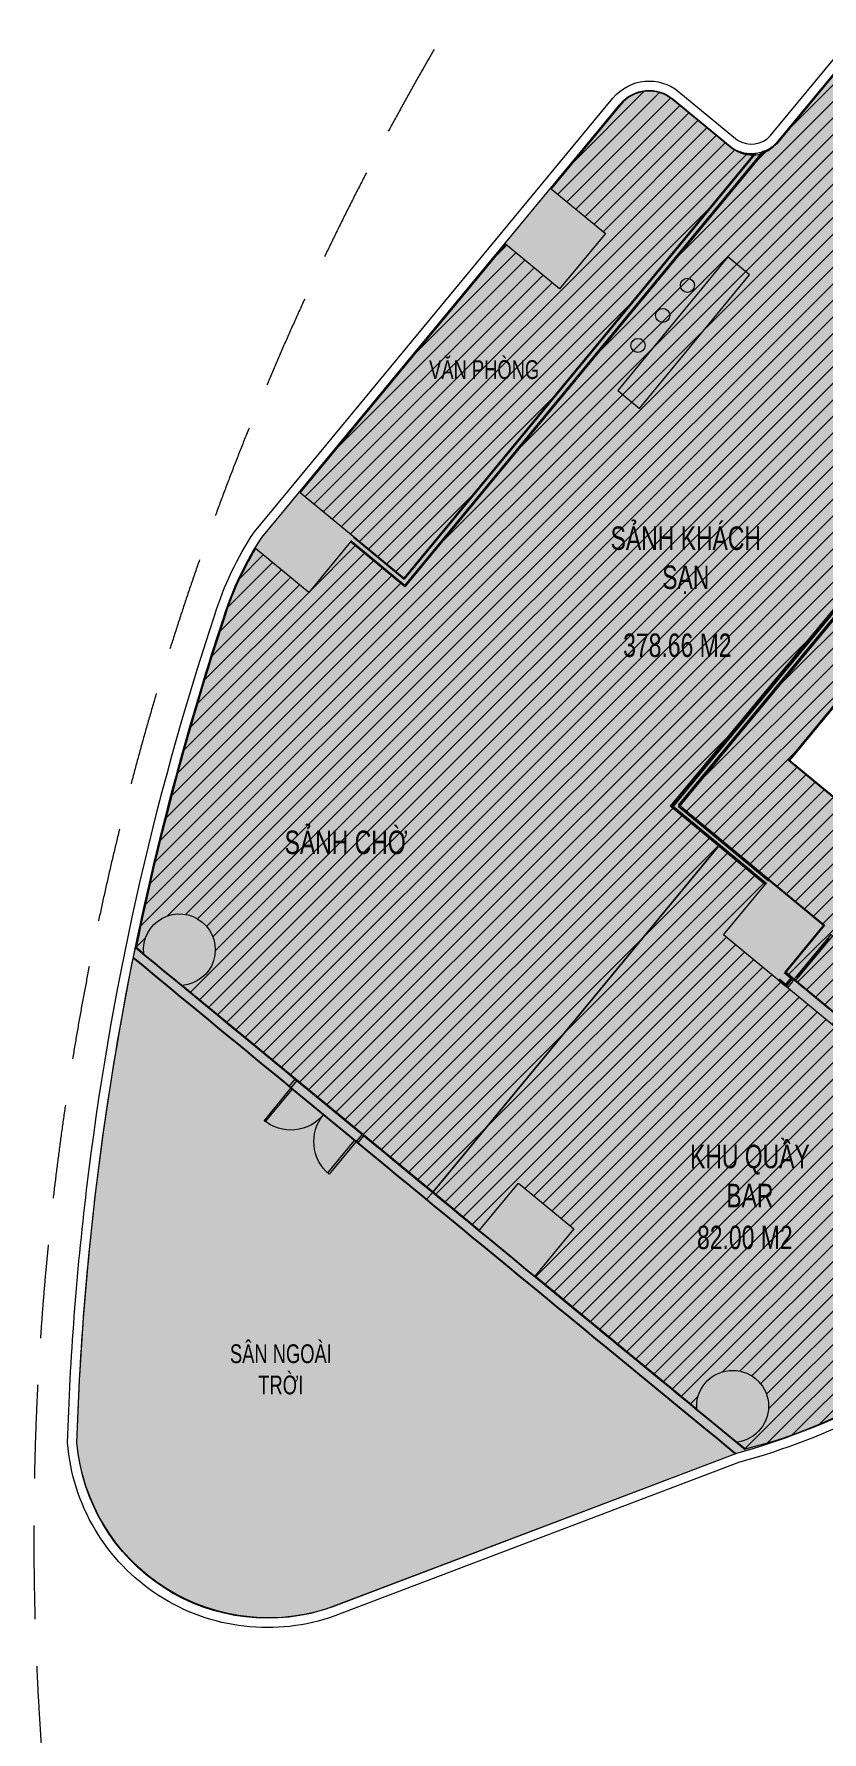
# Model space of a CAD drawing. Header units: millimetres. Extents: x -11451263 to 11578383104, y -507 to 1450429.
# Drawn here: x 12633543 to 12650349, y 1080763 to 1116989 of the extents above; entities that cross this region are included whole.
import ezdxf

# ---------------------------------------------------------------- set-up
doc = ezdxf.new("R2010")
doc.units = ezdxf.units.MM
doc.header["$MEASUREMENT"] = 0
for name, pattern in [('CONTINOUS', [0]), ('DASH2-1', [3, 2, -1]), ('HIDDEN', [0.375, 0.25, -0.125]), ('Xref_ST_MBDV Cot vach 30.7.2022$0$HIDDEN', [0.375, 0.25, -0.125])]:
    doc.linetypes.add(name, pattern=pattern)
doc.layers.get('0').update_dxf_attribs({"linetype": 'CONTINUOUS', "lineweight": 13})
doc.layers.get('Defpoints').update_dxf_attribs({"color": 5, "linetype": 'CONTINUOUS', "lineweight": 13})
doc.layers.add('A-FLOR-STRS', color=1, linetype='CONTINUOUS')
for name, color, linetype, lineweight in [('CUA', 37, 'CONTINUOUS', 13), ('DO DIEN TICH THONG THUY', 141, 'CONTINUOUS', 13), ('KT-Chu viet', 255, 'CONTINUOUS', 20), ('KT-Kich thuoc', 159, 'CONTINUOUS', 18), ('KT-Net cat', 1, 'CONTINUOUS', 40), ('KT-Net cua', 87, 'CONTINUOUS', 9), ('KT-Net to mau', 159, 'CONTINUOUS', 18), ('KT-Noi that', 39, 'CONTINUOUS', 9)]:
    doc.layers.add(name, color=color, linetype=linetype, lineweight=lineweight)
doc.styles.add('Xref_ST_MBDV Cot vach 30.7.2022$0$Arial', font='arial.ttf', dxfattribs={"width": 0.7})
pattern_1 = [(45, (0, 0), (-176.7766952966369, 176.7766952966369), [])]

# ---------------------------------------------------------------- blocks, each defined once
blk = doc.blocks.new('double door')
for points in [[(549901.1788338684, 384014.7847221401), (549001.1788338684, 384014.7847221401), (549001.1788338684, 383974.7847221401), (549901.1788338684, 383974.7847221401)], [(550101.1788338679, 384064.7847221419), (550101.1788338679, 384014.7847221419), (549901.1788338684, 384014.7847221401), (549901.1788338684, 384064.7847221401)], [(549901.1788338684, 382214.7847221401), (549001.1788338684, 382214.7847221401), (549001.1788338684, 382254.7847221401), (549901.1788338684, 382254.7847221401)], [(550101.1788338679, 382164.7847221401), (550101.1788338679, 382214.7847221401), (549901.1788338684, 382214.7847221401), (549901.1788338684, 382164.7847221401)]]:
    blk.add_lwpolyline(points, close=True)
at = {"color": 8}
for centre, start, end in [((549901.1788338684, 384014.7847221401), 180, 270), ((549901.1788338684, 382214.7847221401), 90, 180)]:
    blk.add_arc(centre, 900, start, end, dxfattribs=at)
blk = doc.blocks.new('*U414')
blk.add_line((-70.21474843352007, -99.84933200786816), (-72.4713043356196, -1149.846907221234))
for points in [[(-1349.56706272934, 202.9005991891624), (-1289.567201288536, 202.7716531376138), (-1289.911056942221, 42.7722477354973), (-1299.911033849021, 42.79373874408874), (-1299.996997883387, 2.793831116885459), (-1349.996882417391, 2.901286159842631)], [(-49.9998845340042, 0.1074550429572003), (-52.68626060793235, -1249.889658306426), (-92.68616823513571, -1249.80369427206), (-89.99979216120732, 0.1934190773229632)], [(0.4298196880506566, 199.9993130293198), (-59.57004175275415, 200.1282590808684), (-59.91389740643922, 40.12885367875192), (-49.91392049963838, 40.10736267016048), (-49.9998845340042, 0.1074550429572003), (0, 0)], [(-50.21479461991862, -99.89231402505102), (-90.21470224712175, -99.80634999068526), (-92.47125814922128, -1149.803925204052), (-52.47135052201793, -1149.889889238417)]]:
    blk.add_lwpolyline(points, close=True)
at = {"linetype": 'Xref_ST_MBDV Cot vach 30.7.2022$0$HIDDEN', "ltscale": 200}
blk.add_arc((-49.9998845340042, 0.1074550429572003), 1249.99999999928, 179.8768654962375, 269.8768654962319, dxfattribs=at)
blk = doc.blocks.new('WWW')
at = {"layer": 'Defpoints', "linetype": 'DASH2-1', "lineweight": 13, "ltscale": 1000, "flags": 128}
blk.add_lwpolyline([(11429816.83619249, 1022160.11654377), (11450185.49670112, 1019986.391927242), (11488615.66733754, 1021167.255579472), (11491469.21243858, 1024811.360972404), (11462655.78743005, 1159053.890039921), (11457975.31629252, 1176930.890178204), (11455625.97722399, 1177744.852323532), (11446686.1578691, 1170981.351434231), (11423166.61122441, 1153069.948107719), (11399484.09766066, 1135982.713739872, 0.6848770391193201), (11429816.83619249, 1022160.116543293)], format="xyb", dxfattribs=at)
blk = doc.blocks.new('l5 hatch n')
at = {"true_color": 0xf1f36d}
h = blk.add_hatch(color=51, dxfattribs=at)
h.dxf.hatch_style = 1
edge = h.paths.add_edge_path()
edge.add_line((12656298.80134766, 1109535.557435368), (12653221.62198788, 1105809.459323321))
edge.add_line((12653221.62198788, 1105809.459323321), (12649655.68752882, 1101491.492040846))
edge.add_line((12649655.68752882, 1101491.492040846), (12652123.06419075, 1099453.839752336))
edge.add_line((12652123.06419075, 1099453.839752336), (12653523.9519049, 1101150.163338106))
edge.add_line((12653523.9519049, 1101150.163338106), (12659406.68150398, 1096292.068830307))
edge.add_line((12659406.68150398, 1096292.068830307), (12653633.6088363, 1089295.89890154))
edge.add_arc((12644815.77868873, 1100363.76897565), 14151.03800040059, 285.2089487290357, 308.54451609283365, ccw=False)
edge.add_line((12648528.16053081, 1086708.363542365), (12639997.49780938, 1083466.374458999))
edge.add_arc((12638541.68254624, 1087297.068728429), 4098.001545417509, 185.0009522752696, 290.80877027961463, ccw=False)
edge.add_arc((12696752.90760365, 1084935.442649985), 62325.86542817719, 168.3731970776644, 178.1570554483237, ccw=False)
edge.add_arc((12696843.70367224, 1084920.722239567), 62417.76527470844, 161.7911481637545, 168.3767589851651, ccw=False)
edge.add_arc((12644152.25847912, 1102453.095281032), 6888.964314798, 146.5663284402962, 163.3658190839157, ccw=False)
edge.add_line((12638403.25095712, 1106248.716685041), (12646045.28472279, 1115493.601350392))
edge.add_arc((12646662.25335985, 1114983.600920159), 800.4690737037384, 50.484602841932826, 140.4220835182263, ccw=False)
edge.add_line((12647171.58027014, 1115601.125685986), (12648430.3880579, 1114561.554957429))
edge.add_arc((12648856.735912, 1115077.816125907), 669.5506603502787, 230.4488270478515, 324.9010922184792)
edge.add_line((12649404.53593456, 1114692.831422233), (12653634.7882432, 1119815.209846795))
edge.add_arc((12652784.47813034, 1120517.427843955), 1102.786200299066, 320.4488276841646, 392.3574911413926)
edge.add_arc((12656621.19350976, 1122948.29038935), 3439.182273536708, 132.6961391522161, 212.3574911413992, ccw=False)
edge.add_line((12654289.04911451, 1125475.952793689), (12666004.72675876, 1139669.725482965))
edge.add_line((12666004.72675876, 1139669.725482965), (12667791.13812613, 1141343.918540631))
edge.add_arc((12671647.26861477, 1137229.318191882), 5639.120354746039, 51.52005292279148, 133.1426992224218, ccw=False)
edge.add_line((12675156.15877705, 1141643.768124132), (12685404.16517224, 1133183.793658648))
edge.add_arc((12688605.27885574, 1138819.223067315), 6481.141368215428, 240.4019661416034, 283.60976593788)
edge.add_arc((12688605.27885575, 1138819.223067312), 6481.141368212295, 283.6097659378702, 344.3508600315127)
edge.add_line((12694846.17450415, 1137070.96252022), (12699656.29223404, 1154126.535119132))
edge.add_line((12699656.29223404, 1154126.535119132), (12700718.70818416, 1157886.349665378))
edge.add_arc((12703605.66459206, 1157070.578435883), 2999.999999998468, 74.1697540422137, 164.2212270996967, ccw=False)
edge.add_line((12704424.02905953, 1159956.800810957), (12708354.93456482, 1158842.225087786))
edge.add_line((12708354.93456482, 1158842.225087786), (12707538.30266055, 1155962.113147489))
edge.add_line((12707538.30266055, 1155962.113147489), (12717047.34468338, 1153265.030596474))
edge.add_line((12717047.34468338, 1153265.030596474), (12716133.74354226, 1150042.01286954))
edge.add_line((12716133.74354226, 1150042.01286954), (12718927.12437144, 1149252.683279211))
edge.add_line((12718927.12437144, 1149252.683279211), (12710153.50368851, 1118203.468706878))
edge.add_line((12710153.50368851, 1118203.468706878), (12688240.19109857, 1124395.544198849))
edge.add_arc((12687913.88261041, 1123240.761634654), 1200.000000004759, 74.2212272805186, 140.4475101563667)
edge.add_line((12686988.63276804, 1124004.903459972), (12684675.03587604, 1121203.387725945))
edge.add_line((12684675.03587604, 1121203.387725945), (12673533.34863237, 1130404.611428166))
edge.add_line((12673533.34863237, 1130404.611428166), (12668249.36014265, 1124006.272497059))
edge.add_line((12668249.36014265, 1124006.272497059), (12674302.07586798, 1119007.712615399))
edge.add_line((12674302.07586798, 1119007.712615399), (12672391.77459775, 1116694.544181657))
edge.add_line((12672391.77459775, 1116694.544181657), (12666338.98353315, 1121693.166096698))
edge.add_line((12666338.98353315, 1121693.166096698), (12662391.073776, 1116912.579542304))
edge.add_line((12662391.073776, 1116912.579542304), (12670022.46730101, 1110610.288206432))
edge.add_line((12670022.46730101, 1110610.288206432), (12668112.16612281, 1108297.119984699))
edge.add_line((12668112.16612281, 1108297.119984699), (12660417.05188652, 1114522.341950322))
edge.add_line((12660417.05188652, 1114522.341950322), (12656298.80134766, 1109535.557435368))
at = {"elevation": 3.807828033907247e-10}
blk.add_lwpolyline([(12666338.98353315, 1121693.166096698), (12662391.073776, 1116912.579542304), (12670022.46730101, 1110610.288206432), (12668112.16612281, 1108297.119984699), (12660417.05188652, 1114522.341950322), (12656298.80134766, 1109535.557435368), (12653221.62198788, 1105809.459323321), (12649655.68752882, 1101491.492040846), (12652123.06419075, 1099453.839752336), (12653523.9519049, 1101150.163338106), (12659406.68150398, 1096292.068830307), (12653633.6088363, 1089295.89890154, -0.1021739592070072), (12648528.16053081, 1086708.363542365), (12639997.49780938, 1083466.374458999, -0.4975350428880537), (12634459.28107068, 1086939.836509013, -0.04271608796084382), (12635705.90172683, 1097496.357220447, -0.02874305958942801), (12637551.58374295, 1104425.130361329, -0.07343317512117552), (12638403.25095712, 1106248.716685041), (12646045.28472279, 1115493.601350392, -0.4138940027527035), (12647171.58027014, 1115601.125685986), (12648430.3880579, 1114561.554957429, 0.4371608628123947), (12649404.53593456, 1114692.831422233), (12653634.7882432, 1119815.209846795, 0.3244791483857705)], format="xyb", dxfattribs=at)

msp = doc.modelspace()

# ---------------------------------------------------------------- hatches: boundary and pattern name
at = {"layer": 'DO DIEN TICH THONG THUY'}
h = msp.add_hatch(dxfattribs=at)
h.set_pattern_fill('ANSI31', color=256, scale=2000)
h.set_pattern_definition(pattern_1)
edge = h.paths.add_edge_path()
edge.add_line((12648149.48478502, 1099667.647784011), (12647119.40104937, 1100518.318889742))
edge.add_line((12647119.40104937, 1100518.318889742), (12655592.03523952, 1110744.695530844))
edge.add_line((12655592.03523952, 1110744.695530844), (12656594.31193518, 1109916.977809037))
edge.add_line((12656594.31193518, 1109916.977809037), (12668629.48780735, 1124491.249824722))
edge.add_line((12668629.48780735, 1124491.249824722), (12659627.90790428, 1131921.241183753))
edge.add_line((12659627.90790428, 1131921.241183753), (12655265.01974208, 1126634.796996264))
edge.add_line((12655265.01974208, 1126634.796996264), (12657038.76787978, 1125169.969178963))
edge.add_line((12657038.76787978, 1125169.969178963), (12653709.57559864, 1121138.677214825))
edge.add_arc((12652002.72732561, 1120547.5495697), 1806.311966409447, -23.947535354293677, 19.102351050374978, ccw=False)
edge.add_line((12653653.54747023, 1119814.367620872), (12652310.69405365, 1118188.317241698))
edge.add_line((12652310.69405365, 1118188.317241698), (12653312.9983884, 1117360.576713106))
edge.add_line((12653312.9983884, 1117360.576713106), (12652338.74468884, 1116180.860760475))
edge.add_line((12652338.74468884, 1116180.860760475), (12651336.4403538, 1117008.601289543))
edge.add_line((12651336.4403538, 1117008.601289543), (12649416.10236218, 1114683.279493475))
edge.add_arc((12648891.49926653, 1115116.516414403), 680.369486104239, 288.9905051056609, 320.4488276842406, ccw=False)
edge.add_line((12649112.89929525, 1114473.177728402), (12641453.12051299, 1105198.013335501))
edge.add_line((12641453.12051299, 1105198.013335501), (12640296.46787393, 1106153.220485241))
edge.add_line((12640296.46787393, 1106153.220485241), (12639404.99390551, 1105073.741841771))
edge.add_line((12639404.99390551, 1105073.741841771), (12638269.91657423, 1106011.131292871))
edge.add_arc((12643954.20837479, 1102556.836901316), 6651.565456154458, 148.7133160504264, 162.7157194415886)
edge.add_arc((12696844.46896095, 1084920.492423539), 62403.56332524174, 161.6822415965011, 168.3643477719217)
edge.add_line((12635723.30263892, 1097506.506213534), (12635883.30627023, 1097374.376016631))
edge.add_arc((12636644.40488463, 1097451.537528775), 764.9999998625997, -84.87464677233191, 185.788967164622, ccw=False)
edge.add_line((12636712.74618534, 1096689.596280117), (12642053.7656369, 1092286.390847547))
edge.add_line((12642053.7656369, 1092286.390847547), (12648149.48478502, 1099667.647784011))
h = msp.add_hatch(dxfattribs=at)
h.set_pattern_fill('ANSI31', color=256, scale=2000)
h.set_pattern_definition(pattern_1)
edge = h.paths.add_edge_path()
edge.add_line((12654294.24754758, 1125458.577366399), (12655446.98757837, 1124506.60139529))
edge.add_line((12655446.98757837, 1124506.60139529), (12656335.33326395, 1125582.291989624))
edge.add_line((12656335.33326395, 1125582.291989624), (12656855.7508502, 1125152.511604931))
edge.add_line((12656855.7508502, 1125152.511604931), (12653658.6596135, 1121281.179725372))
edge.add_arc((12657532.97640314, 1122828.756252157), 4171.968802946281, 140.923686312059, 201.7739918979484, ccw=False)
edge = h.paths.add_edge_path()
edge.add_line((12639222.59917729, 1107208.661466392), (12641435.66294098, 1105381.030370843))
edge.add_line((12641435.66294098, 1105381.030370843), (12648905.61345818, 1114426.333247571))
edge.add_arc((12648841.78801498, 1115188.742151651), 765.075829065841, 236.6753925558821, 274.78538657239767, ccw=False)
edge.add_line((12648421.46933192, 1114549.466601604), (12647162.02734068, 1115589.561079014))
edge.add_arc((12646662.18642466, 1114984.307756127), 784.9665764785129, 50.44882705285094, 140.4580457501313)
edge.add_line((12646056.8526869, 1115484.051282459), (12644571.56414168, 1113685.679055212))
edge.add_line((12644571.56414168, 1113685.679055212), (12645728.14792995, 1112730.528764954))
edge.add_line((12645728.14792995, 1112730.528764954), (12644753.89423039, 1111550.812812325))
edge.add_line((12644753.89423039, 1111550.812812325), (12643597.30996311, 1112505.963498171))
edge.add_line((12643597.30996311, 1112505.963498171), (12639222.59917729, 1107208.661466392))
h = msp.add_hatch(dxfattribs=at)
h.set_pattern_fill('ANSI31', color=256, scale=2000)
h.set_pattern_definition(pattern_1)
h.paths.add_polyline_path([(12655609.47036912, 1110561.6875258), (12647318.69903616, 1100522.333128375), (12650402.97830329, 1097975.485584968), (12649575.18053081, 1096973.111978097), (12653484.4353756, 1093744.702642286), (12654312.23256661, 1094747.075589096), (12655491.94851924, 1093772.821889533), (12654664.15123736, 1092770.448832687), (12655744.83422326, 1091877.980233801), (12659385.64412635, 1096290.141006173), (12656995.88566089, 1098263.657545245), (12656645.57899605, 1097839.466361011), (12654255.21868259, 1099813.515644513), (12653745.81384256, 1099196.665302052), (12652666.33040733, 1100088.119920448), (12652125.07852621, 1099432.722402295), (12649634.56717278, 1101489.480197976), (12656511.53168103, 1109816.740812164)])
h = msp.add_hatch(dxfattribs=at)
h.set_pattern_fill('ANSI31', color=256, scale=2000)
h.set_pattern_definition(pattern_1)
edge = h.paths.add_edge_path()
edge.add_line((12648149.48478502, 1099667.647784011), (12642053.7656369, 1092286.390847547))
edge.add_line((12642053.7656369, 1092286.390847547), (12643045.33066999, 1091468.931824967))
edge.add_line((12643045.33066999, 1091468.931824967), (12643874.41791191, 1092472.866884032))
edge.add_line((12643874.41791191, 1092472.866884032), (12645054.11389007, 1091498.629680136))
edge.add_line((12645054.11389007, 1091498.629680136), (12644228.32772642, 1090495.164185348))
edge.add_line((12644228.32772642, 1090495.164185348), (12647678.17891996, 1087658.206977215))
edge.add_arc((12648442.93798826, 1087710.672640568), 766.5566374264039, -82.73975902771059, 183.924580218235, ccw=False)
edge.add_line((12648539.81256204, 1086950.261965119), (12648716.83697126, 1086804.846891779))
edge.add_line((12648716.83697126, 1086804.846891779), (12649345.83155012, 1086973.242172002))
edge.add_arc((12644815.7792764, 1100363.768552509), 14136.03800043349, 288.6908210430677, 308.5381789989132)
edge.add_line((12653623.03968889, 1089306.656163811), (12655599.38934473, 1091699.801928181))
edge.add_line((12655599.38934473, 1091699.801928181), (12648249.0081221, 1097770.022546448))
edge.add_line((12648249.0081221, 1097770.022546448), (12649140.35470636, 1098849.360510418))
edge.add_line((12649140.35470636, 1098849.360510418), (12648149.48478502, 1099667.647784011))

# ---------------------------------------------------------------- linework, layer by layer
at = {"layer": 'A-FLOR-STRS'}
for p, q in [((12648940.65721855, 1114445.210962035), (12641437.67727176, 1105359.91301522)), ((12649104.03970238, 1114486.00621134), (12641451.1061772, 1105219.130685013)), ((12640294.45353733, 1106174.337835419), (12641451.1061772, 1105219.130685013)), ((12640358.13024972, 1106251.443453241), (12641437.67727176, 1105359.913015221))]:
    msp.add_line(p, q, dxfattribs=at)
msp.add_lwpolyline([(12635661.53114894, 1097278.6827183, 0.0006506550654995452), (12648505.88032584, 1086699.896181485)], format="xyb", dxfattribs=at)
msp.add_arc((16706749.69359978, 6027147.87818528), 6393341.202718697, 230.4491367024567, 230.6001428850675, dxfattribs=at)
at = {"layer": 'DO DIEN TICH THONG THUY'}
msp.add_line((12648149.48517913, 1099667.64826123, 2.851081876823377e-08), (12642053.81960776, 1092286.456200422, -2.108423794027069e-09), dxfattribs=at)
at = {"layer": 'DO DIEN TICH THONG THUY', "elevation": -2.108423794027069e-09}
for points in [[(12653312.9983884, 1117360.576713106), (12652338.74468884, 1116180.860760475), (12651336.4403538, 1117008.601289543), (12649416.10236218, 1114683.279493475, -0.1381314334515013), (12649112.89929525, 1114473.177728402), (12641453.12051299, 1105198.013335501), (12640296.46787393, 1106153.220485241), (12639404.99390551, 1105073.741841771), (12638269.91657423, 1106011.131292871, 0.06117314615910196), (12637603.01198244, 1104533.102926744, 0.02916445297232213), (12635723.30263892, 1097506.506213534), (12635883.30627023, 1097374.376016631, -2.434124943009283), (12636712.74618534, 1096689.596280117), (12642053.7656369, 1092286.390847547), (12648149.48478502, 1099667.647784011), (12647119.40104937, 1100518.318889742), (12655592.03523952, 1110744.695530844), (12656594.31193518, 1109916.977809037), (12668629.48780735, 1124491.249824722)], [(12648149.48478502, 1099667.647784011), (12642053.7656369, 1092286.390847547), (12643045.33066999, 1091468.931824967), (12643874.41791191, 1092472.866884032), (12645054.11389007, 1091498.629680136), (12644228.32772642, 1090495.164185348), (12647678.17891996, 1087658.206977215, -2.318195845150315), (12648539.81256204, 1086950.261965119), (12648716.83697126, 1086804.846891779), (12649345.83155012, 1086973.242172002, 0.08681757802419511), (12653623.03968889, 1089306.656163811), (12655599.38934473, 1091699.801928181), (12648249.0081221, 1097770.022546448), (12649140.35470636, 1098849.360510418), (12648149.48478502, 1099667.647784011)]]:
    msp.add_lwpolyline(points, format="xyb", dxfattribs=at)
at = {"layer": 'DO DIEN TICH THONG THUY', "elevation": 2.697206872064481e-08}
msp.add_lwpolyline([(12639222.59917729, 1107208.661466392), (12641435.66294098, 1105381.030370843), (12648905.61345818, 1114426.333247571, -0.1678360281917473), (12648421.46933192, 1114549.466601604), (12647162.02734068, 1115589.561079014, 0.4142606886874369), (12646056.8526869, 1115484.051282459), (12644571.56414168, 1113685.679055212), (12645728.14792995, 1112730.528764954), (12644753.89423039, 1111550.812812325), (12643597.30996311, 1112505.963498171)], format="xyb", close=True, dxfattribs=at)
at = {"layer": 'DO DIEN TICH THONG THUY', "elevation": 1.297363596861798e-08}
msp.add_lwpolyline([(12655607.46063179, 1110582.810589076), (12647297.58126824, 1100520.318140522), (12650381.86046372, 1097973.470656276), (12649554.06318103, 1096971.097642488), (12653486.44971142, 1093723.585292754), (12654314.24690242, 1094725.958239565), (12655470.83116971, 1093770.807553719), (12654643.03388803, 1092768.434497123), (12655746.85310888, 1091856.859126451), (12659406.75701235, 1096292.159200713), (12656993.87113767, 1098284.7748769), (12656643.5645577, 1097860.583795435), (12654253.20419842, 1099834.633116783), (12653743.79923567, 1099217.782625725), (12652664.3159491, 1100109.237121353), (12652123.06419075, 1099453.839751859), (12649655.68452235, 1101491.494533439), (12656532.64908971, 1109818.755219211), (12655607.45590296, 1110582.804862897)], dxfattribs=at)
msp.add_lwpolyline([(12655609.47036912, 1110561.6875258), (12647318.69903616, 1100522.333128375), (12650402.97830329, 1097975.485584968), (12649575.18053081, 1096973.111978097), (12653484.4353756, 1093744.702642286), (12654312.23256661, 1094747.075589096), (12655491.94851924, 1093772.821889533), (12654664.15123736, 1092770.448832687), (12655744.83422326, 1091877.980233801), (12659385.64412635, 1096290.141006173), (12656995.88566089, 1098263.657545245), (12656645.57899605, 1097839.466361011), (12654255.21868259, 1099813.515644513), (12653745.81384256, 1099196.665302052), (12652666.33040733, 1100088.119920448), (12652125.07852621, 1099432.722402295), (12649634.56717278, 1101489.480197976), (12656511.53168103, 1109816.740812164)], close=True, dxfattribs=at)
at = {"layer": 'KT-Kich thuoc', "linetype": 'HIDDEN', "ltscale": 30}
msp.add_line((12641915.67996068, 1092121.527306879), (12648113.2764946, 1099626.85216117), dxfattribs=at)
at = {"layer": 'KT-Net cat'}
for p, q in [((12655594.03125149, 1110723.593313618, 1.326218122611767e-08), (12647156.79902092, 1100506.888366114, -2.497042193086024e-08)), ((12655607.46063179, 1110582.810589076, 1.297363596861798e-08), (12647297.58126824, 1100520.318140523, -2.468187845921581e-08)), ((12649161.54345662, 1098851.316001652, 2.679878851393796e-08), (12647156.79902092, 1100506.888366112, -3.183831742360821e-09)), ((12649225.21969307, 1098928.422012514, 2.679878851393796e-08), (12647297.58126824, 1100520.318140522, -2.030647225735799e-09))]:
    msp.add_line(p, q, dxfattribs=at)
for points in [[(12649554.06320598, 1096971.097621883), (12649708.27441392, 1096843.744214381)], [(12649426.70977787, 1096816.886388993), (12649580.92098581, 1096689.532981491)], [(12649708.27441392, 1096843.744214382), (12649580.92098581, 1096689.532981491)]]:
    msp.add_lwpolyline(points, dxfattribs=at)
at = {"layer": 'KT-Net cua', "elevation": -2.108423794027069e-09}
for points in [[(12687852.83855312, 1098359.588156382, 0.3634284592786584), (12661583.94802571, 1098930.615214295), (12653633.60942398, 1089295.898478366, -0.1021739592067348), (12648528.16111849, 1086708.363119195), (12639893.11199609, 1083426.70307896, -0.4928533174976546), (12634459.28165536, 1086939.836089578, -0.02212543650158375), (12634864.34199002, 1092305.57623562, -0.05032047601245675), (12637588.72956385, 1104537.68886163, -0.0714264831848571), (12638403.25154201, 1106248.71626307), (12646045.28530768, 1115493.600928419, -0.4142018888053746), (12647171.57884767, 1115601.12692158), (12648430.38864279, 1114561.554535456, 0.3732636837290149), (12649404.53651951, 1114692.831000335), (12653634.78882809, 1119815.209424824, 0.2029712287157068), (12653716.03005854, 1121107.638807134, -0.2769801372259826), (12654221.08537423, 1125393.612262018), (12666004.72734368, 1139669.725061019, -0.1142243591051637), (12669909.07662194, 1142572.139469888, -0.2930792818570974), (12675156.15936195, 1141643.767702149)], [(12634665.75861196, 1092329.338643234, -0.05031291028689123), (12637398.30135593, 1104598.846777332, -0.0717433244059158), (12638242.5259719, 1106368.189061913), (12645891.13353409, 1115621.026321101, -0.4142018888046807), (12647298.9258273, 1115755.34347963), (12648548.61295092, 1114723.304938341, 0.3664971645447159), (12649252.52424842, 1114822.847133556), (12653465.5872719, 1119924.411191266, 0.1975864614484913), (12653530.01370591, 1121033.653513898, -0.276634261830654), (12654064.80730399, 1125518.461686407), (12665851.37330307, 1139798.117004524, -0.1142951996060862), (12669830.55075567, 1142756.086208699, -0.2928743732055457), (12675287.71339066, 1141794.509921329)], [(12687715.69158248, 1098213.837160395, 0.3630403636498065), (12661725.05436469, 1098787.38043317), (12653774.6210418, 1089152.548908226, -0.1023702050590299), (12648590.09998793, 1086517.946263588), (12639962.19603441, 1083239.00167, -0.4938342429271592), (12634259.03419828, 1086934.960895652, -0.02217052075567615), (12634665.75861196, 1092329.338643234)]]:
    msp.add_lwpolyline(points, format="xyb", dxfattribs=at)
at = {"layer": 'KT-Noi that', "linetype": 'CONTINOUS', "ltscale": 10000}
msp.add_lwpolyline([(12645995.79585772, 1109381.694485614), (12646459.25095732, 1109000.631012348), (12648803.58656772, 1111851.84706961), (12648340.13146812, 1112232.910542877)], close=True, dxfattribs=at)
for centre in [(12647477.94511146, 1111626.155833376), (12646951.20493169, 1110985.526542976), (12646424.46475191, 1110344.897252561)]:
    msp.add_circle(centre, 150, dxfattribs=at)

# ---------------------------------------------------------------- block references
at = {"layer": 'CUA', "rotation": 140.5719612359855}
msp.add_blockref('*U414', (12649708.27440978, 1096843.744209368), dxfattribs=at)
at = {"layer": 'CUA', "xscale": -1, "rotation": 230.4857619583329}
msp.add_blockref('double door', (11994271.41326787, 913466.7181960973), dxfattribs=at)
at = {"layer": 'KT-Kich thuoc'}
msp.add_blockref('WWW', (1260000.000004577, 4.119938239455223e-06, 1.190182883904904e-08), dxfattribs=at)
at = {"layer": 'KT-Net to mau'}
msp.add_blockref('l5 hatch n', (-0.000173499807715416, -0.0002076071687042713, -1.777385320306449e-09), dxfattribs=at)

# ---------------------------------------------------------------- texts
at = {"layer": 'KT-Chu viet', "attachment_point": 2, "style": 'Xref_ST_MBDV Cot vach 30.7.2022$0$Arial'}
for s, insert, char_height, width in [('VĂN PHÒNG', (12643143.66529891, 1110028.971991586), 400, 2669.72634369792), ('SẢNH KHÁCH SẠN', (12647443.60135096, 1106482.372198613), 500, 3201.68484629789), ('378.66 M2', (12647264.00645747, 1104198.548904185), 500, 5339.45268739584), ('SẢNH CHỜ', (12640198.82997744, 1099993.86729978), 500, 3413.406028810009), ('KHU QUẦY BAR', (12648810.85556359, 1093292.229479941), 500, 3413.406028810009), ('82.00 M2', (12648703.26617472, 1091564.817273476), 500, 5339.45268739584), ('SÂN NGOÀI TRỜI', (12638808.91220074, 1089034.118490868), 400, 2669.72634369792)]:
    msp.add_mtext(s, dxfattribs=dict(at, insert=insert, char_height=char_height, width=width))

doc.saveas('drawing.dxf')
